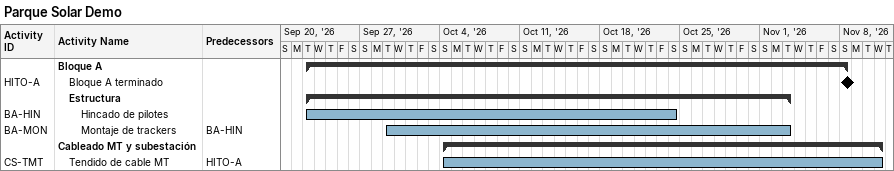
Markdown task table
Parque Solar Demo

| ID | Level | Task | Start | Finish | Predecessors |
|---|---|---|---|---|---|
|  | 1 | **Bloque A** | 2026-09-22 | 2026-11-08 |  |
| HITO-A | 2 | Bloque A terminado (milestone) | 2026-11-08 | 2026-11-08 |  |
|  | 2 | **Estructura** | 2026-09-22 | 2026-11-03 |  |
| BA-HIN | 3 | Hincado de pilotes | 2026-09-22 | 2026-10-24 |  |
| BA-MON | 3 | Montaje de trackers | 2026-09-29 | 2026-11-03 | BA-HIN |
|  | 1 | **Cableado MT y subestación** | 2026-10-04 | 2026-11-11 |  |
| CS-TMT | 2 | Tendido de cable MT | 2026-10-04 | 2026-11-11 | HITO-A |
